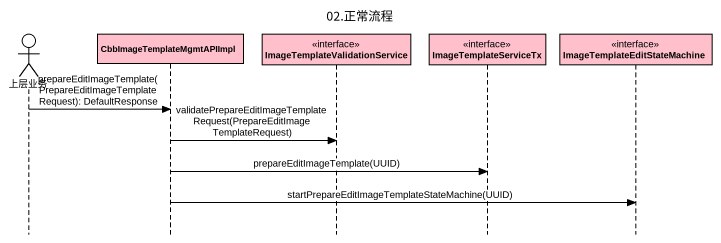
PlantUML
@startuml
title 02.正常流程
hide footbox
actor 上层业务 #FFFFFF
participant CbbImageTemplateMgmtAPIImpl #FFC0CB
participant "ImageTemplateValidationService" as ImageTemplateValidationServi <<interface>> #FFC0CB
participant ImageTemplateServiceTx <<interface>> #FFC0CB
participant "ImageTemplateEditStateMachine" as ImageTemplateEditStateMachin <<interface>> #FFC0CB

上层业务 -> CbbImageTemplateMgmtAPIImpl : prepareEditImageTemplate(PrepareEditImageTemplateRequest): DefaultResponse
CbbImageTemplateMgmtAPIImpl -> ImageTemplateValidationServi : validatePrepareEditImageTemplateRequest(PrepareEditImageTemplateRequest)
CbbImageTemplateMgmtAPIImpl -> ImageTemplateServiceTx : prepareEditImageTemplate(UUID)
CbbImageTemplateMgmtAPIImpl -> ImageTemplateEditStateMachin : startPrepareEditImageTemplateStateMachine(UUID)
@enduml
